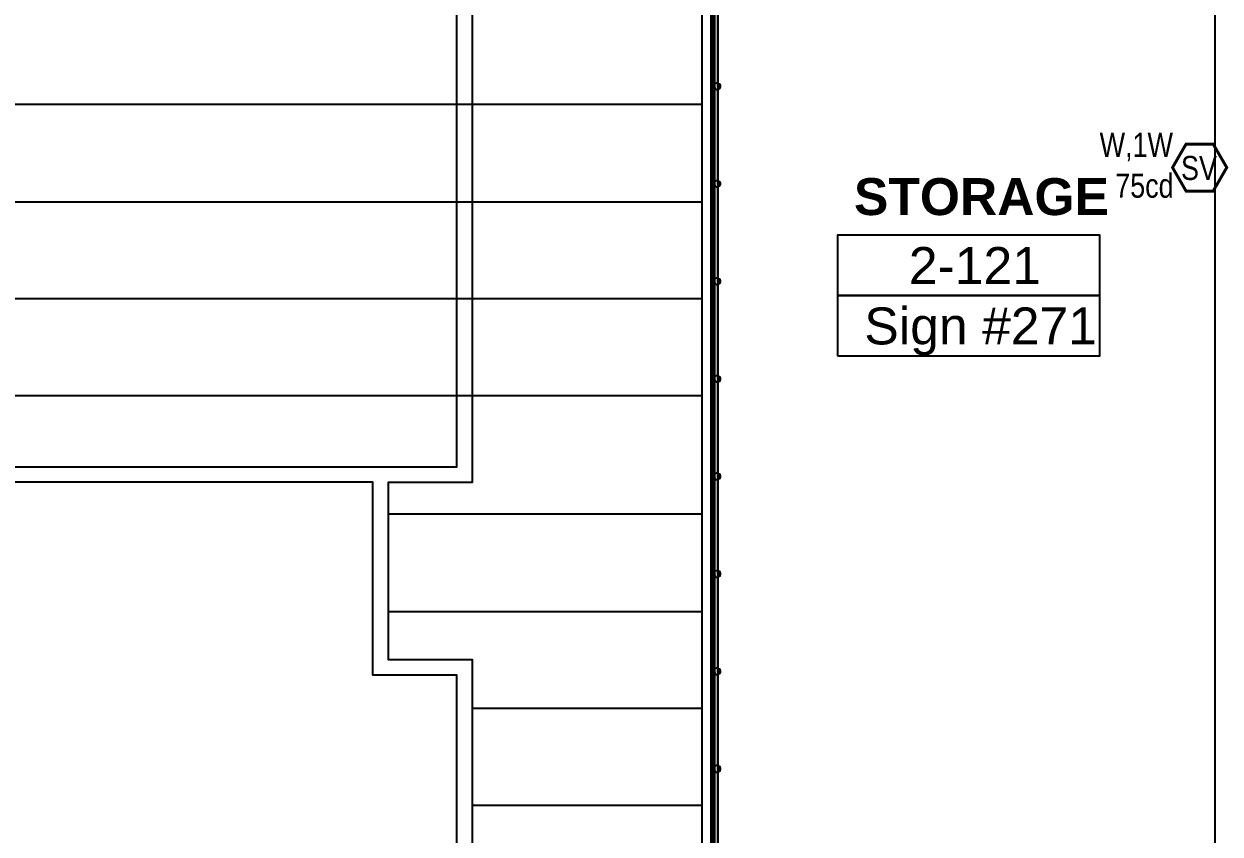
# Model space of a CAD drawing. Header units: inches. Extents: x 9349 to 17082, y 17684 to 25415.
# Drawn here: x 10446 to 11042, y 19319 to 19723 of the extents above; entities that cross this region are included whole.
import ezdxf
from ezdxf.enums import TextEntityAlignment as Align

# ---------------------------------------------------------------- set-up
doc = ezdxf.new("R2010")
doc.units = ezdxf.units.IN
doc.header["$LTSCALE"] = 0.25
doc.header["$MEASUREMENT"] = 0
doc.layers.add('BACKGROUND', color=8, linetype='Continuous')
doc.layers.add('SPEAKER STROBE', color=1, linetype='Continuous')
doc.styles.add('Arial', font='arial.ttf', dxfattribs={"width": 0.8})
doc.styles.add('PDF Arial', font='arial.ttf')
doc.styles.add('PDF Arial Bold', font='arialbd.ttf')

# ---------------------------------------------------------------- blocks, each defined once
blk = doc.blocks.new('G4-S7VM')
at = {"layer": 'SPEAKER STROBE', "const_width": 1.46}
blk.add_lwpolyline([(13.83, 0.21), (7.08, 11.9), (-6.42, 11.9), (-13.17, 0.21), (-6.42, -11.49), (7.08, -11.49)], close=True, dxfattribs=at)
at = {"layer": 'SPEAKER STROBE', "style": 'Arial', "width": 0.8}
blk.add_text('SV', height=12, dxfattribs=at).set_placement((0, 0), align=Align.MIDDLE)
for tag, p in [('Speaker_Circuit', (16.8, 11.52)), ('Visual_Circuit', (16.8, -8.82))]:
    blk.add_attdef(tag, text='', height=12, dxfattribs=at).set_placement(p, align=Align.MIDDLE_LEFT)
for tag, p in [('W', (-12.95, 11.52)), ('CANDELA', (-12.62, -8.82)), ('1/2W', (-12.62, -29.16))]:
    blk.add_attdef(tag, text='', height=12, dxfattribs=at).set_placement(p, align=Align.MIDDLE_RIGHT)

msp = doc.modelspace()

# ---------------------------------------------------------------- linework, layer by layer
at = {"layer": 'BACKGROUND'}
for points in [[(10602.82, 20269.75), (11039.32, 20269.75), (11039.32, 19220.6), (11056.36, 19220.6), (11056.36, 20269.75), (11056.36, 20286.78), (10602.82, 20286.78)], [(10620.18, 19502.17), (10661.97, 19502.17), (10661.97, 20021.28), (10231.89, 20021.28), (10231.89, 19502.17)], [(10790.22, 19692.14), (10790.22, 19691.17), (10790.22, 19691.82), (10790.22, 19692.14), (10790.22, 19739.39)], [(10791.82, 19739.39), (10791.82, 19692.14), (10791.82, 19691.82), (10791.82, 19691.17), (10791.82, 19691.82), (10791.82, 19692.14)], [(10790.22, 19691.17), (10790.22, 19691.82), (10790.22, 19692.14), (10790.22, 19691.82)], [(10791.82, 19691.17), (10791.82, 19691.82), (10791.82, 19692.14), (10792.14, 19691.82), (10792.14, 19691.17)], [(10792.14, 19691.17), (10792.14, 19691.82)], [(10791.82, 19643.6), (10791.82, 19643.28), (10791.82, 19642.64), (10791.82, 19643.28), (10791.82, 19643.6), (10791.82, 19690.85)], [(10790.22, 19643.6), (10790.22, 19643.28), (10790.22, 19642.64), (10790.22, 19643.28), (10790.22, 19642.64), (10790.22, 19643.28)], [(10790.22, 19643.28), (10790.22, 19642.64), (10790.54, 19642.32), (10790.22, 19642.64), (10790.54, 19642.32), (10790.22, 19642.64), (10790.22, 19643.28), (10790.22, 19643.6), (10790.22, 19643.28), (10790.22, 19642.64), (10790.22, 19643.28), (10790.22, 19643.6), (10790.22, 19643.28), (10790.22, 19643.6)], [(10791.82, 19643.6), (10792.14, 19643.28), (10792.14, 19642.64), (10792.14, 19643.28), (10792.14, 19642.64), (10791.82, 19642.64), (10791.82, 19643.28)], [(10792.14, 19642.64), (10792.14, 19643.28), (10792.14, 19642.64), (10791.82, 19642.64)], [(10791.82, 19595.07), (10791.82, 19594.75), (10791.82, 19594.1), (10791.82, 19594.75), (10791.82, 19595.07), (10791.82, 19642.32)], [(10792.14, 19642.96), (10792.14, 19642.64), (10792.14, 19643.28)], [(10851.61, 19587.35), (10851.61, 19617.57), (10981.79, 19617.57), (10981.79, 19587.35)], [(10790.22, 19595.07), (10790.22, 19594.75), (10790.22, 19594.1), (10790.22, 19594.75), (10790.22, 19594.1), (10790.22, 19594.75)], [(10790.22, 19594.75), (10790.22, 19594.1), (10790.54, 19593.78), (10790.22, 19594.1), (10790.54, 19593.78), (10790.22, 19594.1), (10790.22, 19594.75), (10790.22, 19595.07), (10790.22, 19594.75), (10790.22, 19594.1), (10790.22, 19594.75), (10790.22, 19595.07), (10790.22, 19594.75), (10790.22, 19595.07)], [(10791.82, 19595.07), (10792.14, 19594.75), (10792.14, 19594.1), (10792.14, 19594.75), (10792.14, 19594.1), (10791.82, 19594.1), (10791.82, 19594.75)], [(10792.14, 19594.1), (10792.14, 19594.75), (10792.14, 19594.1), (10791.82, 19594.1)], [(10791.82, 19593.78), (10791.82, 19546.53), (10791.82, 19546.21), (10791.82, 19545.57), (10791.82, 19546.21), (10791.82, 19546.53)], [(10792.14, 19594.42), (10792.14, 19594.1), (10792.14, 19594.75)], [(10851.61, 19557.14), (10851.61, 19587.35), (10981.79, 19587.35), (10981.79, 19557.14)], [(10790.22, 19546.53), (10790.22, 19546.21), (10790.22, 19545.57), (10790.22, 19546.21), (10790.22, 19545.57), (10790.22, 19546.21)], [(10790.22, 19546.21), (10790.22, 19545.57), (10790.54, 19545.25), (10790.22, 19545.57), (10790.54, 19545.25), (10790.22, 19545.57), (10790.22, 19546.21), (10790.22, 19546.53), (10790.22, 19546.21), (10790.22, 19545.57), (10790.22, 19546.21), (10790.22, 19546.53), (10790.22, 19546.21), (10790.22, 19546.53)], [(10791.82, 19545.57), (10791.82, 19546.21), (10791.82, 19546.53), (10792.14, 19546.21), (10792.14, 19545.57)], [(10791.82, 19545.25), (10791.82, 19498), (10791.82, 19497.67), (10791.82, 19497.03), (10791.82, 19497.67), (10791.82, 19498)], [(10792.14, 19546.53), (10792.14, 19545.57)], [(10792.14, 19546.21), (10792.14, 19545.57)], [(10790.22, 19497.03), (10790.22, 19497.67), (10790.22, 19498), (10790.22, 19497.67)], [(10790.22, 19498), (10790.22, 19497.67), (10790.22, 19497.03), (10790.54, 19496.71), (10790.22, 19497.03), (10790.22, 19497.67)], [(10790.22, 19497.03), (10790.22, 19497.67), (10790.22, 19498), (10790.22, 19497.67)], [(10791.82, 19497.03), (10791.82, 19497.67), (10791.82, 19498), (10792.14, 19497.67), (10792.14, 19497.03)], [(10791.82, 19496.71), (10791.82, 19449.46), (10791.82, 19449.14), (10791.82, 19448.5), (10791.82, 19449.14), (10791.82, 19449.46)], [(10792.14, 19498), (10792.14, 19497.03)], [(10792.14, 19497.67), (10792.14, 19497.03)], [(10790.22, 19449.46), (10790.22, 19449.14)], [(10790.22, 19449.14), (10790.22, 19448.5), (10790.54, 19448.17), (10790.22, 19448.5)], [(10791.82, 19448.5), (10791.82, 19449.14), (10791.82, 19449.46), (10792.14, 19449.14), (10792.14, 19448.5)], [(10791.82, 19448.17), (10791.82, 19400.92), (10791.82, 19400.6), (10791.82, 19399.96), (10791.82, 19400.6), (10791.82, 19400.92)], [(10792.14, 19449.46), (10792.14, 19448.5)], [(10792.14, 19449.14), (10792.14, 19448.5)], [(10790.22, 19400.92), (10790.22, 19400.6)], [(10790.22, 19400.6), (10790.22, 19399.96), (10790.54, 19399.64), (10790.22, 19399.96)], [(10791.82, 19399.96), (10791.82, 19400.6), (10791.82, 19400.92), (10792.14, 19400.6), (10792.14, 19399.96)], [(10792.14, 19400.92), (10792.14, 19399.96)], [(10792.14, 19400.6), (10792.14, 19399.96)], [(10791.82, 19399.64), (10791.82, 19352.39), (10791.82, 19352.07), (10791.82, 19351.42), (10791.82, 19352.07), (10791.82, 19352.39)], [(10790.22, 19352.39), (10790.22, 19352.07), (10790.22, 19351.42), (10790.54, 19351.1), (10790.22, 19351.42), (10790.22, 19352.07)], [(10790.22, 19352.39), (10790.22, 19352.07), (10790.22, 19351.42), (10790.54, 19351.1), (10790.22, 19351.42), (10790.22, 19352.07)], [(10790.22, 19352.07), (10790.22, 19351.42), (10790.22, 19352.07), (10790.22, 19352.39)], [(10791.82, 19351.42), (10791.82, 19352.07), (10791.82, 19352.39), (10792.14, 19352.07), (10792.14, 19351.42)], [(10792.14, 19352.39), (10792.14, 19351.42)], [(10792.14, 19352.07), (10792.14, 19351.42)]]:
    msp.add_lwpolyline(points, close=True, dxfattribs=at)
for points in [[(10627.89, 19280.39), (10627.89, 19287.78), (10661.97, 19287.78), (10661.97, 19398.35), (10627.89, 19398.35), (10620.18, 19398.35), (10620.18, 19494.46), (10231.89, 19494.46), (10223.86, 19494.46), (10223.86, 20021.28), (10223.86, 20119.64)], [(10627.89, 18989.5), (10627.89, 19280.39), (10661.97, 19280.39), (10669.68, 19280.39), (10669.68, 19398.35), (10669.68, 19406.07), (10627.89, 19406.07), (10627.89, 19494.46), (10661.97, 19494.46), (10669.68, 19494.46), (10669.68, 20021.28), (10669.68, 20029), (10231.57, 20029), (10231.57, 20119.64)], [(10760.64, 19068.89), (10760.64, 19071.14), (10784.11, 19071.14), (10784.11, 20119.64)], [(10788.61, 19071.14), (10788.61, 20119.64)], [(10789.25, 20119.64), (10789.25, 19071.14), (10789.25, 19068.89)], [(10790.22, 19739.39), (10790.22, 19692.14), (10790.22, 19691.17), (10790.22, 19691.82), (10790.22, 19692.14), (10790.22, 19691.82), (10790.22, 19691.17), (10790.54, 19690.85), (10790.22, 19691.17), (10790.22, 19691.82), (10790.22, 19692.14), (10790.22, 19691.17), (10789.89, 19691.82)], [(10792.14, 19691.5), (10792.14, 19692.14), (10792.14, 19691.5), (10792.14, 19691.17), (10792.14, 19691.5), (10792.14, 19691.17), (10792.14, 19692.14), (10792.14, 19691.5), (10792.14, 19691.82), (10791.82, 19692.14), (10791.82, 19739.39)], [(10789.25, 19692.14), (10789.57, 19692.78), (10790.22, 19693.1)], [(10792.14, 19690.21), (10792.47, 19690.85), (10792.79, 19691.82), (10792.47, 19692.46), (10791.5, 19693.1), (10791.18, 19693.1), (10790.22, 19692.78), (10789.89, 19692.14), (10789.57, 19691.5), (10789.89, 19690.53), (10790.54, 19690.21)], [(10790.22, 19692.78), (10789.89, 19692.14), (10789.57, 19691.5), (10789.89, 19690.53), (10790.86, 19690.21), (10791.18, 19689.89), (10792.14, 19690.21), (10792.47, 19690.85), (10792.79, 19691.82), (10792.47, 19692.46), (10791.82, 19692.78)], [(10790.22, 19691.17), (10790.54, 19690.85), (10790.22, 19691.17), (10790.22, 19691.82), (10790.22, 19692.14)], [(10790.22, 19691.82), (10790.22, 19692.14)], [(10790.22, 19691.82), (10790.22, 19692.14)], [(10790.22, 19691.82), (10790.22, 19692.14)], [(10790.22, 19691.82), (10790.22, 19692.14)], [(10790.22, 19691.82), (10790.22, 19691.17)], [(10790.22, 19691.17), (10790.22, 19691.82)], [(10790.22, 19691.17), (10790.22, 19691.82)], [(10790.22, 19691.17), (10790.22, 19691.82)], [(10790.22, 19691.17), (10790.22, 19691.82)], [(10790.22, 19691.17), (10790.22, 19691.82)], [(10791.82, 19693.1), (10792.79, 19692.78), (10793.11, 19692.14), (10793.11, 19691.17), (10792.79, 19690.53), (10791.82, 19689.89)], [(10791.82, 19692.14), (10792.14, 19691.82)], [(10791.82, 19692.14), (10792.14, 19691.82)], [(10791.82, 19692.14), (10792.14, 19691.82)], [(10791.82, 19692.14), (10792.14, 19691.82)], [(10791.82, 19692.14), (10792.14, 19691.82)], [(10791.82, 19692.14), (10792.14, 19691.82)], [(10792.14, 19691.82), (10792.14, 19691.17)], [(10792.14, 19691.82), (10792.14, 19691.17)], [(10792.14, 19691.82), (10792.14, 19691.17)], [(10792.14, 19691.82), (10792.14, 19691.17)], [(10792.14, 19691.82), (10792.14, 19691.17)], [(10792.14, 19691.82), (10792.14, 19691.17)], [(10790.22, 19689.89), (10789.57, 19690.53), (10789.25, 19691.17)], [(10790.22, 19690.85), (10790.22, 19643.6), (10790.22, 19642.64), (10789.89, 19643.28)], [(10790.22, 19691.17), (10790.22, 19691.17)], [(10790.22, 19691.17), (10790.22, 19691.17)], [(10790.22, 19691.17), (10790.22, 19691.17)], [(10790.54, 19690.85), (10790.22, 19691.17)], [(10790.54, 19690.85), (10790.22, 19691.17)], [(10790.54, 19690.85), (10790.22, 19691.17)], [(10790.54, 19690.85), (10790.22, 19691.17)], [(10790.22, 19303.85), (10790.22, 19351.1), (10790.22, 19351.42), (10790.22, 19352.39), (10790.22, 19399.64), (10790.22, 19399.96), (10790.22, 19400.92), (10790.22, 19448.17), (10790.22, 19448.5), (10790.22, 19449.46), (10790.22, 19496.71), (10790.22, 19497.03), (10790.22, 19498), (10790.22, 19545.25), (10790.22, 19545.57), (10790.22, 19546.53), (10790.22, 19593.78), (10790.22, 19594.1), (10790.22, 19595.07), (10790.22, 19642.32), (10790.22, 19642.64), (10790.22, 19643.6), (10790.22, 19690.85), (10790.22, 19643.6), (10790.22, 19642.64), (10790.22, 19642.32), (10790.22, 19595.07), (10790.22, 19594.1), (10790.22, 19593.78), (10790.22, 19546.53), (10790.22, 19545.57), (10790.22, 19545.25), (10790.22, 19498), (10790.22, 19497.03), (10790.22, 19496.71), (10790.22, 19449.46), (10790.22, 19448.5), (10790.22, 19448.17), (10790.22, 19400.92), (10790.22, 19399.96), (10790.22, 19399.64), (10790.22, 19352.39), (10790.22, 19351.42), (10790.22, 19351.1), (10790.22, 19303.85)], [(10792.14, 19691.17), (10791.82, 19691.17)], [(10792.14, 19691.17), (10791.82, 19691.17)], [(10792.14, 19691.17), (10791.82, 19691.17)], [(10792.14, 19691.17), (10791.82, 19691.17)], [(10792.14, 19691.17), (10791.82, 19691.17)], [(10792.14, 19691.17), (10791.82, 19691.17)], [(10792.14, 19691.17), (10791.82, 19691.17)], [(10791.82, 19643.6), (10791.82, 19690.85)], [(10789.25, 19643.6), (10789.57, 19644.25), (10790.22, 19644.57)], [(10792.14, 19641.67), (10792.47, 19642.32), (10792.79, 19643.28), (10792.47, 19643.92), (10791.5, 19644.57), (10791.18, 19644.57), (10790.22, 19644.25), (10789.89, 19643.6), (10789.57, 19642.64), (10789.89, 19642), (10790.54, 19641.67)], [(10790.22, 19644.25), (10789.89, 19643.6), (10789.57, 19642.64), (10789.89, 19642), (10790.86, 19641.67), (10791.18, 19641.35), (10792.14, 19641.67), (10792.47, 19642.32), (10792.79, 19643.28), (10792.47, 19643.92), (10791.82, 19644.25)], [(10791.82, 19644.57), (10792.79, 19644.25), (10793.11, 19643.28), (10793.11, 19642.64), (10792.79, 19642), (10791.82, 19641.35)], [(10790.22, 19641.35), (10789.57, 19642), (10789.25, 19642.32)], [(10790.22, 19642.32), (10790.22, 19595.07), (10790.22, 19594.1), (10789.89, 19594.75)], [(10790.22, 19643.28), (10790.22, 19643.6)], [(10790.22, 19642.64), (10790.22, 19643.28), (10790.22, 19643.6)], [(10790.22, 19642.64), (10790.22, 19643.28), (10790.22, 19643.6)], [(10790.22, 19642.64), (10790.22, 19643.28)], [(10790.22, 19642.64), (10790.22, 19643.28)], [(10790.22, 19642.64), (10790.22, 19643.28)], [(10790.22, 19642.64), (10790.22, 19642.64)], [(10790.54, 19642.32), (10790.22, 19642.64)], [(10790.54, 19642.32), (10790.22, 19642.64)], [(10790.54, 19642.32), (10790.22, 19642.64)], [(10790.54, 19642.32), (10790.22, 19642.64)], [(10791.82, 19643.6), (10792.14, 19643.28)], [(10791.82, 19643.6), (10792.14, 19643.28)], [(10791.82, 19643.6), (10792.14, 19643.28)], [(10791.82, 19643.6), (10792.14, 19643.28)], [(10791.82, 19643.6), (10792.14, 19643.28)], [(10791.82, 19643.6), (10792.14, 19643.28)], [(10791.82, 19643.6), (10792.14, 19643.28)], [(10792.14, 19643.28), (10792.14, 19642.64), (10791.82, 19642.64), (10792.14, 19642.64)], [(10792.14, 19642.64), (10791.82, 19642.64)], [(10792.14, 19642.64), (10791.82, 19642.64)], [(10792.14, 19642.64), (10791.82, 19642.64)], [(10791.82, 19595.07), (10791.82, 19642.32)], [(10792.14, 19643.6), (10792.14, 19642.64), (10792.14, 19642.96), (10792.14, 19643.6), (10792.14, 19642.96)], [(10792.14, 19643.28), (10792.14, 19642.64)], [(10792.14, 19643.28), (10792.14, 19642.64)], [(10792.14, 19643.28), (10792.14, 19642.64)], [(10792.14, 19642.64), (10792.14, 19642.64)], [(10789.25, 19595.07), (10789.57, 19595.71), (10790.22, 19596.03)], [(10790.22, 19592.82), (10789.57, 19593.46), (10789.25, 19593.78)], [(10792.14, 19593.14), (10792.47, 19593.78), (10792.79, 19594.75), (10792.47, 19595.39), (10791.5, 19596.03), (10791.18, 19596.03), (10790.22, 19595.71), (10789.89, 19595.07), (10789.57, 19594.1), (10789.89, 19593.46), (10790.54, 19593.14)], [(10790.22, 19595.71), (10789.89, 19595.07), (10789.57, 19594.1), (10789.89, 19593.46), (10790.86, 19593.14), (10791.18, 19592.82), (10792.14, 19593.14), (10792.47, 19593.78), (10792.79, 19594.75), (10792.47, 19595.39), (10791.82, 19595.71)], [(10790.22, 19593.78), (10790.22, 19546.53), (10790.22, 19545.57), (10789.89, 19546.21)], [(10790.22, 19594.75), (10790.22, 19595.07)], [(10790.22, 19594.1), (10790.22, 19594.75), (10790.22, 19595.07)], [(10790.22, 19594.1), (10790.22, 19594.75), (10790.22, 19595.07)], [(10790.22, 19594.1), (10790.22, 19594.75)], [(10790.22, 19594.1), (10790.22, 19594.75)], [(10790.22, 19594.1), (10790.22, 19594.75)], [(10790.22, 19594.1), (10790.22, 19594.1)], [(10790.54, 19593.78), (10790.22, 19594.1)], [(10790.54, 19593.78), (10790.22, 19594.1)], [(10790.54, 19593.78), (10790.22, 19594.1)], [(10790.54, 19593.78), (10790.22, 19594.1)], [(10791.82, 19596.03), (10792.79, 19595.71), (10793.11, 19594.75), (10793.11, 19594.1), (10792.79, 19593.46), (10791.82, 19592.82)], [(10791.82, 19595.07), (10792.14, 19594.75)], [(10791.82, 19595.07), (10792.14, 19594.75)], [(10791.82, 19595.07), (10792.14, 19594.75)], [(10791.82, 19595.07), (10792.14, 19594.75)], [(10791.82, 19595.07), (10792.14, 19594.75)], [(10791.82, 19595.07), (10792.14, 19594.75)], [(10791.82, 19595.07), (10792.14, 19594.75)], [(10792.14, 19594.75), (10792.14, 19594.1), (10791.82, 19594.1), (10792.14, 19594.1)], [(10792.14, 19594.1), (10791.82, 19594.1)], [(10792.14, 19594.1), (10791.82, 19594.1)], [(10792.14, 19594.1), (10791.82, 19594.1)], [(10791.82, 19546.53), (10791.82, 19593.78)], [(10792.14, 19595.07), (10792.14, 19594.1), (10792.14, 19594.42), (10792.14, 19595.07), (10792.14, 19594.42)], [(10792.14, 19594.75), (10792.14, 19594.1)], [(10792.14, 19594.75), (10792.14, 19594.1)], [(10792.14, 19594.75), (10792.14, 19594.1)], [(10792.14, 19594.1), (10792.14, 19594.1)], [(10789.25, 19546.53), (10789.57, 19547.17), (10790.22, 19547.5)], [(10790.22, 19544.28), (10789.57, 19544.6), (10789.25, 19545.25)], [(10792.14, 19544.6), (10792.47, 19545.25), (10792.79, 19546.21), (10792.47, 19546.85), (10791.5, 19547.5), (10791.18, 19547.5), (10790.22, 19547.17), (10789.89, 19546.53), (10789.57, 19545.57), (10789.89, 19544.92), (10790.54, 19544.6)], [(10790.22, 19547.17), (10789.89, 19546.53), (10789.57, 19545.57), (10789.89, 19544.92), (10790.86, 19544.6), (10791.18, 19544.28), (10792.14, 19544.6), (10792.47, 19545.25), (10792.79, 19546.21), (10792.47, 19546.85), (10791.82, 19547.17)], [(10790.22, 19545.25), (10790.22, 19498), (10790.22, 19497.03), (10789.89, 19497.67)], [(10790.22, 19546.21), (10790.22, 19546.53)], [(10790.22, 19545.57), (10790.22, 19546.21), (10790.22, 19546.53)], [(10790.22, 19545.57), (10790.22, 19546.21), (10790.22, 19546.53)], [(10790.22, 19545.57), (10790.22, 19546.21)], [(10790.22, 19545.57), (10790.22, 19546.21)], [(10790.22, 19545.57), (10790.22, 19546.21)], [(10790.22, 19545.57), (10790.22, 19545.57)], [(10790.54, 19545.25), (10790.22, 19545.57)], [(10790.54, 19545.25), (10790.22, 19545.57)], [(10790.54, 19545.25), (10790.22, 19545.57)], [(10790.54, 19545.25), (10790.22, 19545.57)], [(10791.82, 19547.5), (10792.79, 19547.17), (10793.11, 19546.21), (10793.11, 19545.57), (10792.79, 19544.6), (10791.82, 19544.28)], [(10791.82, 19546.53), (10792.14, 19546.21)], [(10791.82, 19546.53), (10792.14, 19546.21)], [(10791.82, 19546.53), (10792.14, 19546.21)], [(10791.82, 19546.53), (10792.14, 19546.21)], [(10791.82, 19546.53), (10792.14, 19546.21)], [(10791.82, 19546.53), (10792.14, 19546.21)], [(10791.82, 19546.53), (10792.14, 19546.21)], [(10792.14, 19545.57), (10791.82, 19545.57)], [(10792.14, 19545.57), (10791.82, 19545.57)], [(10792.14, 19545.57), (10791.82, 19545.57)], [(10792.14, 19545.57), (10791.82, 19545.57)], [(10792.14, 19545.57), (10791.82, 19545.57)], [(10792.14, 19545.57), (10791.82, 19545.57)], [(10792.14, 19545.57), (10791.82, 19545.57)], [(10791.82, 19498), (10791.82, 19545.25)], [(10792.14, 19545.57), (10792.14, 19546.53)], [(10792.14, 19546.21), (10792.14, 19545.57)], [(10792.14, 19546.21), (10792.14, 19545.57)], [(10792.14, 19546.21), (10792.14, 19545.57)], [(10792.14, 19546.21), (10792.14, 19545.57)], [(10792.14, 19546.21), (10792.14, 19545.57)], [(10792.14, 19546.21), (10792.14, 19545.57)], [(10792.14, 19546.21), (10792.14, 19545.57)], [(10792.14, 19546.21), (10792.14, 19545.57)], [(10792.14, 19545.57), (10792.14, 19545.57)], [(10792.14, 19545.57), (10792.14, 19545.57)], [(10792.14, 19545.57), (10792.14, 19545.57)], [(10620.18, 19502.17), (10620.18, 19502.17)], [(10789.25, 19498), (10789.57, 19498.64), (10790.22, 19498.96)], [(10790.22, 19495.75), (10789.57, 19496.07), (10789.25, 19496.71)], [(10792.14, 19496.07), (10792.47, 19496.71), (10792.79, 19497.67), (10792.47, 19498.32), (10791.5, 19498.96), (10791.18, 19498.96), (10790.22, 19498.64), (10789.89, 19498), (10789.57, 19497.03), (10789.89, 19496.39), (10790.54, 19496.07)], [(10790.22, 19498.64), (10789.89, 19498), (10789.57, 19497.03), (10789.89, 19496.39), (10790.86, 19495.75), (10791.18, 19495.75), (10792.14, 19496.07), (10792.47, 19496.71), (10792.79, 19497.67), (10792.47, 19498.32), (10791.82, 19498.64)], [(10790.22, 19497.67), (10790.22, 19498)], [(10790.22, 19497.67), (10790.22, 19498)], [(10790.22, 19497.67), (10790.22, 19498)], [(10790.22, 19497.67), (10790.22, 19498)], [(10790.22, 19497.67), (10790.22, 19497.67)], [(10790.22, 19497.67), (10790.22, 19497.03)], [(10790.22, 19497.03), (10790.22, 19497.67)], [(10790.22, 19497.03), (10790.22, 19497.67)], [(10790.22, 19497.03), (10790.22, 19497.67)], [(10790.22, 19497.03), (10790.22, 19497.67)], [(10790.22, 19497.03), (10790.22, 19497.67)], [(10790.22, 19497.03), (10790.22, 19497.67)], [(10790.22, 19497.03), (10790.22, 19497.03)], [(10790.54, 19496.71), (10790.22, 19497.03)], [(10790.54, 19496.71), (10790.22, 19497.03)], [(10790.54, 19496.71), (10790.22, 19497.03)], [(10790.54, 19496.71), (10790.22, 19497.03)], [(10790.54, 19496.71), (10790.22, 19497.03)], [(10790.54, 19496.71), (10790.22, 19497.03)], [(10790.22, 19496.71), (10790.22, 19449.46), (10790.22, 19448.5), (10790.22, 19448.17), (10790.22, 19400.92), (10790.22, 19399.96), (10790.22, 19399.64), (10790.22, 19352.39), (10790.22, 19351.42), (10790.22, 19351.1), (10790.22, 19303.85), (10790.22, 19302.89), (10790.22, 19302.57), (10790.22, 19255.32)], [(10791.82, 19498.96), (10792.79, 19498.64), (10793.11, 19497.67), (10793.11, 19497.03), (10792.79, 19496.07), (10791.82, 19495.75)], [(10791.82, 19498), (10792.14, 19497.67)], [(10791.82, 19498), (10792.14, 19497.67)], [(10791.82, 19498), (10792.14, 19497.67)], [(10791.82, 19498), (10792.14, 19497.67)], [(10791.82, 19498), (10792.14, 19497.67)], [(10791.82, 19498), (10792.14, 19497.67)], [(10791.82, 19498), (10792.14, 19497.67)], [(10792.14, 19497.03), (10791.82, 19497.03)], [(10792.14, 19497.03), (10791.82, 19497.03)], [(10792.14, 19497.03), (10791.82, 19497.03)], [(10792.14, 19497.03), (10791.82, 19497.03)], [(10792.14, 19497.03), (10791.82, 19497.03)], [(10792.14, 19497.03), (10791.82, 19497.03)], [(10792.14, 19497.03), (10791.82, 19497.03)], [(10791.82, 19449.46), (10791.82, 19496.71)], [(10792.14, 19497.03), (10792.14, 19498)], [(10792.14, 19497.67), (10792.14, 19497.03)], [(10792.14, 19497.67), (10792.14, 19497.03)], [(10792.14, 19497.67), (10792.14, 19497.03)], [(10792.14, 19497.67), (10792.14, 19497.03)], [(10792.14, 19497.67), (10792.14, 19497.03)], [(10792.14, 19497.67), (10792.14, 19497.03)], [(10792.14, 19497.67), (10792.14, 19497.03)], [(10792.14, 19497.67), (10792.14, 19497.03)], [(10792.14, 19497.03), (10792.14, 19497.03)], [(10792.14, 19497.03), (10792.14, 19497.03)], [(10792.14, 19497.03), (10792.14, 19497.03)], [(10627.89, 19478.71), (10784.11, 19478.71)], [(10789.25, 19449.46), (10789.57, 19450.1), (10790.22, 19450.42)], [(10790.22, 19447.21), (10789.57, 19447.53), (10789.25, 19448.17)], [(10792.14, 19447.53), (10792.47, 19448.17), (10792.79, 19449.14), (10792.47, 19449.78), (10791.5, 19450.42), (10791.18, 19450.42), (10790.22, 19450.1), (10789.89, 19449.46), (10789.57, 19448.5), (10789.89, 19447.85), (10790.54, 19447.53)], [(10790.22, 19450.1), (10789.89, 19449.46), (10789.57, 19448.5), (10789.89, 19447.85), (10790.86, 19447.21), (10791.18, 19447.21), (10792.14, 19447.53), (10792.47, 19448.17), (10792.79, 19449.14), (10792.47, 19449.78), (10791.82, 19450.1)], [(10789.89, 19449.14), (10790.22, 19448.5), (10790.22, 19449.14), (10790.22, 19448.17), (10790.22, 19449.14), (10790.22, 19448.5), (10790.22, 19449.14), (10790.22, 19449.46), (10790.22, 19449.14), (10790.22, 19449.46), (10790.22, 19449.14), (10790.22, 19448.5), (10790.54, 19448.17), (10790.22, 19448.5), (10790.22, 19449.14), (10790.22, 19449.46), (10790.22, 19449.14), (10790.22, 19448.5), (10790.54, 19448.17), (10790.22, 19448.5), (10790.22, 19449.14), (10790.22, 19448.5), (10790.54, 19448.17), (10790.22, 19448.5), (10790.22, 19449.14)], [(10790.22, 19449.14), (10790.22, 19449.14)], [(10790.22, 19449.14), (10790.22, 19449.14)], [(10790.22, 19449.14), (10790.22, 19449.14)], [(10791.82, 19450.42), (10792.79, 19450.1), (10793.11, 19449.14), (10793.11, 19448.5), (10792.79, 19447.53), (10791.82, 19447.21)], [(10791.82, 19449.46), (10792.14, 19449.14)], [(10791.82, 19449.46), (10792.14, 19449.14)], [(10791.82, 19449.46), (10792.14, 19449.14)], [(10791.82, 19449.46), (10792.14, 19449.14)], [(10791.82, 19449.46), (10792.14, 19449.14)], [(10791.82, 19449.46), (10792.14, 19449.14)], [(10791.82, 19449.46), (10792.14, 19449.14)], [(10792.14, 19448.5), (10791.82, 19448.5)], [(10792.14, 19448.5), (10791.82, 19448.5)], [(10792.14, 19448.5), (10791.82, 19448.5)], [(10792.14, 19448.5), (10791.82, 19448.5)], [(10792.14, 19448.5), (10791.82, 19448.5)], [(10792.14, 19448.5), (10791.82, 19448.5)], [(10792.14, 19448.5), (10791.82, 19448.5)], [(10791.82, 19400.92), (10791.82, 19448.17)], [(10792.14, 19448.5), (10792.14, 19449.46)], [(10792.14, 19449.14), (10792.14, 19448.5)], [(10792.14, 19449.14), (10792.14, 19448.5)], [(10792.14, 19449.14), (10792.14, 19448.5)], [(10792.14, 19449.14), (10792.14, 19448.5)], [(10792.14, 19449.14), (10792.14, 19448.5)], [(10792.14, 19449.14), (10792.14, 19448.5)], [(10792.14, 19449.14), (10792.14, 19448.5)], [(10792.14, 19449.14), (10792.14, 19448.5)], [(10792.14, 19448.5), (10792.14, 19448.5)], [(10792.14, 19448.5), (10792.14, 19448.5)], [(10792.14, 19448.5), (10792.14, 19448.5)], [(10627.89, 19430.17), (10784.11, 19430.17)], [(10789.25, 19400.92), (10789.57, 19401.57), (10790.22, 19401.89)], [(10792.14, 19399), (10792.47, 19399.64), (10792.79, 19400.6), (10792.47, 19401.25), (10791.5, 19401.89), (10791.18, 19401.89), (10790.22, 19401.57), (10789.89, 19400.92), (10789.57, 19399.96), (10789.89, 19399.32), (10790.54, 19399)], [(10790.22, 19401.57), (10789.89, 19400.92), (10789.57, 19399.96), (10789.89, 19399.32), (10790.86, 19398.67), (10791.18, 19398.67), (10792.14, 19399), (10792.47, 19399.64), (10792.79, 19400.6), (10792.47, 19401.25), (10791.82, 19401.57)], [(10789.89, 19400.6), (10790.22, 19399.96), (10790.22, 19400.6), (10790.22, 19399.64), (10790.22, 19400.6), (10790.22, 19399.96), (10790.22, 19400.6), (10790.22, 19400.92), (10790.22, 19400.6), (10790.22, 19400.92), (10790.22, 19400.6), (10790.22, 19399.96), (10790.54, 19399.64), (10790.22, 19399.96), (10790.22, 19400.6), (10790.22, 19400.92), (10790.22, 19400.6), (10790.22, 19399.96), (10790.54, 19399.64), (10790.22, 19399.96), (10790.22, 19400.6), (10790.22, 19399.96), (10790.54, 19399.64), (10790.22, 19399.96), (10790.22, 19400.6)], [(10790.22, 19400.6), (10790.22, 19400.6)], [(10790.22, 19400.6), (10790.22, 19400.6)], [(10790.22, 19400.6), (10790.22, 19400.6)], [(10791.82, 19401.89), (10792.79, 19401.57), (10793.11, 19400.6), (10793.11, 19399.96), (10792.79, 19399), (10791.82, 19398.67)], [(10791.82, 19400.92), (10792.14, 19400.6)], [(10791.82, 19400.92), (10792.14, 19400.6)], [(10791.82, 19400.92), (10792.14, 19400.6)], [(10791.82, 19400.92), (10792.14, 19400.6)], [(10791.82, 19400.92), (10792.14, 19400.6)], [(10791.82, 19400.92), (10792.14, 19400.6)], [(10791.82, 19400.92), (10792.14, 19400.6)], [(10792.14, 19399.96), (10791.82, 19399.96)], [(10792.14, 19399.96), (10791.82, 19399.96)], [(10792.14, 19399.96), (10791.82, 19399.96)], [(10792.14, 19399.96), (10791.82, 19399.96)], [(10792.14, 19399.96), (10791.82, 19399.96)], [(10792.14, 19399.96), (10791.82, 19399.96)], [(10792.14, 19399.96), (10791.82, 19399.96)], [(10792.14, 19399.96), (10792.14, 19400.92)], [(10792.14, 19400.6), (10792.14, 19399.96)], [(10792.14, 19400.6), (10792.14, 19399.96)], [(10792.14, 19400.6), (10792.14, 19399.96)], [(10792.14, 19400.6), (10792.14, 19399.96)], [(10792.14, 19400.6), (10792.14, 19399.96)], [(10792.14, 19400.6), (10792.14, 19399.96)], [(10792.14, 19400.6), (10792.14, 19399.96)], [(10792.14, 19400.6), (10792.14, 19399.96)], [(10792.14, 19399.96), (10792.14, 19399.96)], [(10792.14, 19399.96), (10792.14, 19399.96)], [(10792.14, 19399.96), (10792.14, 19399.96)], [(10790.22, 19398.67), (10789.57, 19399), (10789.57, 19399.64)], [(10791.82, 19352.39), (10791.82, 19399.64)], [(10669.68, 19381.96), (10784.11, 19381.96)], [(10789.25, 19352.39), (10789.57, 19353.03), (10790.22, 19353.35)], [(10792.14, 19350.46), (10792.47, 19351.1), (10792.79, 19352.07), (10792.47, 19352.71), (10791.5, 19353.35), (10791.18, 19353.35), (10790.22, 19353.03), (10789.89, 19352.39), (10789.57, 19351.42), (10789.89, 19350.78), (10790.54, 19350.46)], [(10790.22, 19353.03), (10789.89, 19352.39), (10789.57, 19351.42), (10789.89, 19350.78), (10790.86, 19350.14), (10791.18, 19350.14), (10792.14, 19350.46), (10792.47, 19351.1), (10792.79, 19352.07), (10792.47, 19352.71), (10791.82, 19353.03)], [(10789.89, 19352.07), (10790.22, 19351.42), (10790.22, 19352.07), (10790.22, 19351.1), (10790.22, 19352.07), (10790.22, 19351.1)], [(10790.22, 19352.07), (10790.22, 19352.39)], [(10790.22, 19352.07), (10790.22, 19352.39)], [(10790.22, 19352.07), (10790.22, 19352.07)], [(10790.22, 19352.07), (10790.22, 19352.07)], [(10790.22, 19352.07), (10790.22, 19352.07)], [(10790.22, 19351.42), (10790.22, 19352.07)], [(10790.22, 19351.42), (10790.22, 19352.07)], [(10790.22, 19351.42), (10790.22, 19352.07)], [(10791.82, 19353.35), (10792.79, 19353.03), (10793.11, 19352.07), (10793.11, 19351.42), (10792.79, 19350.46), (10791.82, 19350.14)], [(10791.82, 19352.39), (10792.14, 19352.07)], [(10791.82, 19352.39), (10792.14, 19352.07)], [(10791.82, 19352.39), (10792.14, 19352.07)], [(10791.82, 19352.39), (10792.14, 19352.07)], [(10791.82, 19352.39), (10792.14, 19352.07)], [(10791.82, 19352.39), (10792.14, 19352.07)], [(10791.82, 19352.39), (10792.14, 19352.07)], [(10792.14, 19351.42), (10792.14, 19352.39)], [(10792.14, 19352.07), (10792.14, 19351.42)], [(10792.14, 19352.07), (10792.14, 19351.42)], [(10792.14, 19352.07), (10792.14, 19351.42)], [(10792.14, 19352.07), (10792.14, 19351.42)], [(10792.14, 19352.07), (10792.14, 19351.42)], [(10792.14, 19352.07), (10792.14, 19351.42)], [(10792.14, 19352.07), (10792.14, 19351.42)], [(10792.14, 19352.07), (10792.14, 19351.42)], [(10790.22, 19350.14), (10789.57, 19350.46), (10789.25, 19351.1)], [(10790.54, 19351.1), (10790.22, 19351.42)], [(10790.54, 19351.1), (10790.22, 19351.42)], [(10790.54, 19351.1), (10790.22, 19351.42)], [(10790.54, 19351.1), (10790.22, 19351.42)], [(10792.14, 19351.42), (10791.82, 19351.42)], [(10792.14, 19351.42), (10791.82, 19351.42)], [(10792.14, 19351.42), (10791.82, 19351.42)], [(10792.14, 19351.42), (10791.82, 19351.42)], [(10792.14, 19351.42), (10791.82, 19351.42)], [(10792.14, 19351.42), (10791.82, 19351.42)], [(10792.14, 19351.42), (10791.82, 19351.42)], [(10791.82, 19303.85), (10791.82, 19351.1), (10791.82, 19303.85)], [(10791.82, 19068.89), (10791.82, 19108.42), (10791.82, 19109.39), (10791.82, 19109.71), (10791.82, 19156.96), (10791.82, 19157.92), (10791.82, 19158.25), (10791.82, 19205.5), (10791.82, 19206.46), (10791.82, 19206.78), (10791.82, 19254.03), (10791.82, 19255), (10791.82, 19255.32), (10791.82, 19302.57), (10791.82, 19303.53), (10791.82, 19303.85), (10791.82, 19351.1)], [(10792.14, 19351.42), (10792.14, 19351.42)], [(10792.14, 19351.42), (10792.14, 19351.42)], [(10792.14, 19351.42), (10792.14, 19351.42)], [(10669.68, 19333.75), (10784.11, 19333.75)]]:
    msp.add_lwpolyline(points, dxfattribs=at)
at = {"layer": 'BACKGROUND', "ltscale": 1.168333}
for points in [[(10784.11, 19682.5), (10231.89, 19682.5)], [(10784.11, 19633.96), (10231.89, 19633.96)], [(10784.11, 19585.75), (10231.89, 19585.75)], [(10784.11, 19537.53), (10231.89, 19537.53)]]:
    msp.add_lwpolyline(points, dxfattribs=at)

# ---------------------------------------------------------------- block references
at = {"layer": 'SPEAKER STROBE'}
msp.add_blockref('G4-S7VM', (11031.39, 19650.92), dxfattribs=at).add_auto_attribs({'W': 'W,1W', 'Speaker_Circuit': 'S1', 'Visual_Circuit': 'V3-2', 'CANDELA': '75cd'})

# ---------------------------------------------------------------- texts
at = {"layer": 'BACKGROUND', "attachment_point": 7}
for s, insert, char_height, style in [('STORAGE', (10859.64, 19627.2), 18.379, 'PDF Arial Bold'), ('2-121', (10886.97, 19593.14), 18.408, 'PDF Arial'), ('Sign #271', (10864.79, 19557.51), 18.408, 'PDF Arial')]:
    msp.add_mtext(s, dxfattribs=dict(at, insert=insert, char_height=char_height, style=style))

doc.saveas('drawing.dxf')
